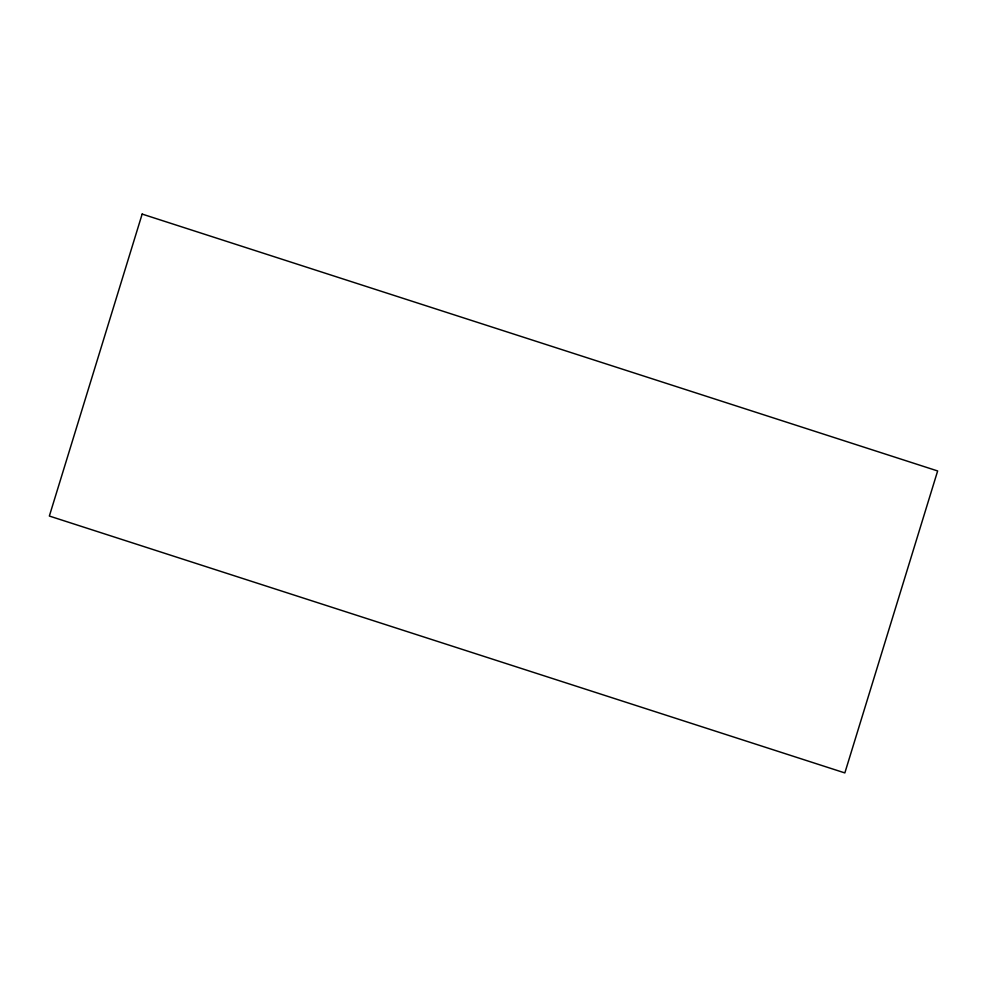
<?xml version="1.0" encoding="UTF-8"?>
<svg xmlns="http://www.w3.org/2000/svg" width="987" height="987" viewBox="0 0 987 987"><rect width="100%" height="100%" fill="white"/><g stroke="black" fill="none" stroke-linecap="round" stroke-linejoin="round"><path stroke-width="1.48" d="M142.153 214.08L49.35 516.041L844.847 772.92L937.65 470.959L142.153 214.08"/></g></svg>
